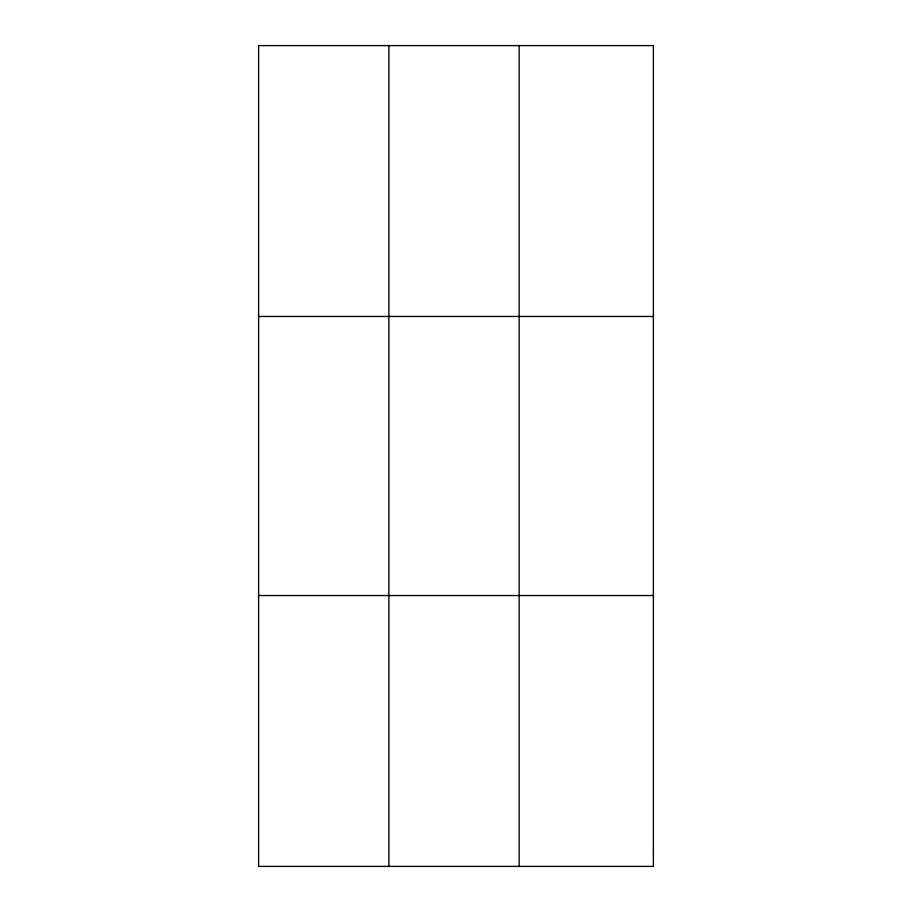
<?xml version="1.0" encoding="UTF-8"?>
<svg xmlns="http://www.w3.org/2000/svg" width="912" height="912" viewBox="0 0 912 912"><rect width="100%" height="100%" fill="white"/><g stroke="black" fill="none" stroke-linecap="round" stroke-linejoin="round"><path stroke-width="1.37" d="M388.888 45.6L388.888 866.4M519.156 45.6L519.156 866.4M258.62 316.464L653.38 316.464M258.62 595.536L653.38 595.536M653.38 854.088L653.38 866.4L258.62 866.4L258.62 45.6L653.38 45.6L653.38 854.088"/></g></svg>
